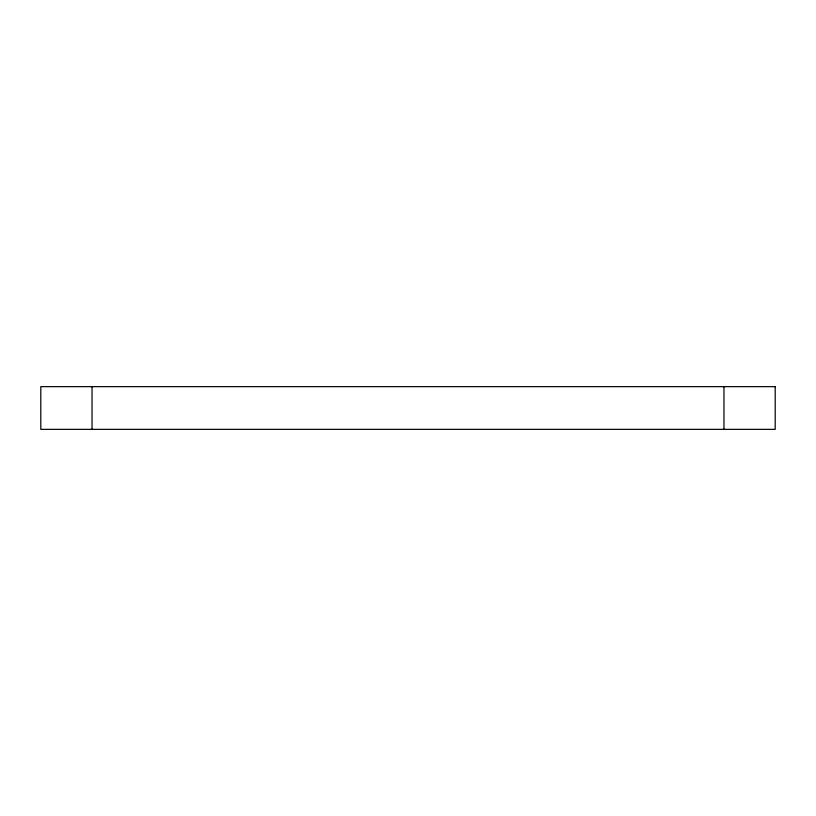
<?xml version="1.0" encoding="UTF-8"?>
<svg xmlns="http://www.w3.org/2000/svg" width="816" height="816" viewBox="0 0 816 816"><rect width="100%" height="100%" fill="white"/><g stroke="black" fill="none" stroke-linecap="round" stroke-linejoin="round"><path stroke-width="1.22" d="M723.965 386.651L723.965 429.349M92.035 386.651L92.035 429.349M775.2 386.651L40.8 386.651L40.8 429.349L775.2 429.349L775.2 386.651"/></g></svg>
